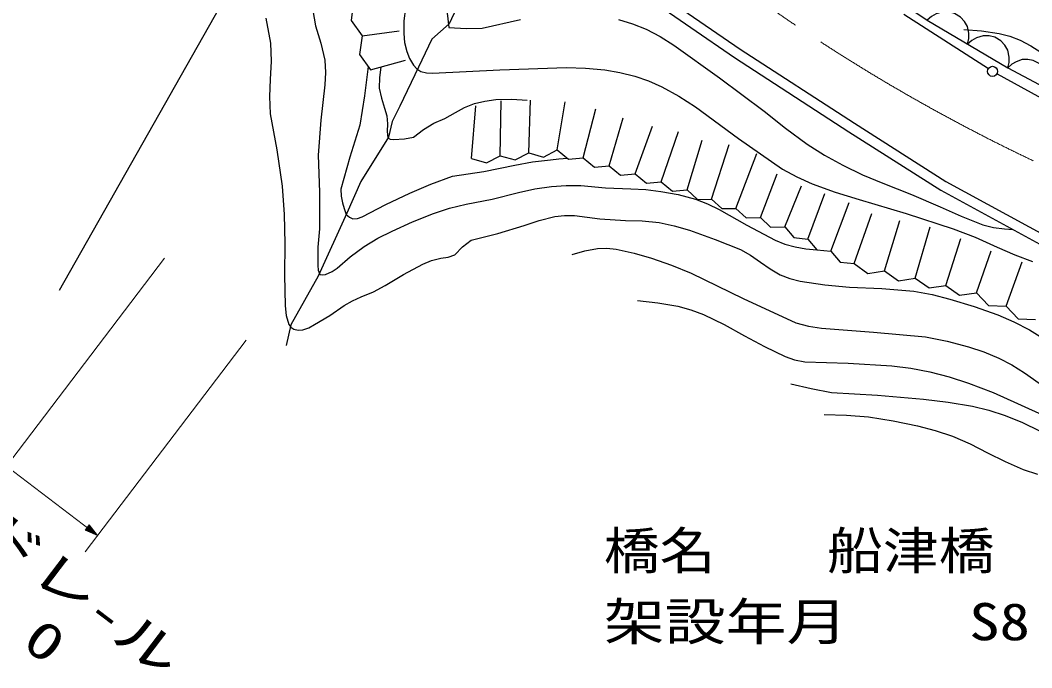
# Model space of a CAD drawing. Units: millimetres, scale not verified. Extents: x 40000 to 680000, y 20000 to 380000.
# Drawn here: x 87770 to 137616, y 246433 to 278362 of the extents above; entities that cross this region are included whole.
import ezdxf
from ezdxf.enums import TextEntityAlignment as Align

# ---------------------------------------------------------------- set-up
doc = ezdxf.new("R2010")
doc.units = ezdxf.units.MM
doc.header["$LTSCALE"] = 1000
doc.linetypes.add('CHAIN', pattern=[18.5, 12, -1.5, 3.5, -1.5])
for name, color, linetype, lineweight in [('M-BGD', 7, 'Continuous', 25), ('M-BGD-HTXT', 7, 'Continuous', 13), ('M-BMK', 2, 'CHAIN', 13)]:
    doc.layers.add(name, color=color, linetype=linetype, lineweight=lineweight)
doc.layers.add('M-STR-HTXT', color=7, linetype='Continuous')
doc.styles.add('ＭＳ ゴシック', font='')
doc.styles.get('ＭＳ ゴシック').set_extended_font_data('MS Gothic')

# ---------------------------------------------------------------- blocks, each defined once
blk = doc.blocks.new('BUHIN7')
at = {"color": 7, "linetype": 'Continuous', "lineweight": 25}
blk.add_lwpolyline([(93, 1151), (-179, 1086), (-414, 966), (-686, 762), (-844, 520), (-952, 256), (-981, -101), (-916, -378), (-799, -642), (-564, -887), (-350, -1037), (-93, -1151)], dxfattribs=at)
blk = doc.blocks.new('BUHIN8')
at = {"color": 7, "linetype": 'Continuous', "lineweight": 25}
blk.add_lwpolyline([(41, 1088), (-213, 1015), (-430, 893), (-677, 690), (-816, 455), (-907, 203), (-920, -134), (-848, -393), (-726, -637), (-495, -858), (-288, -991), (-41, -1088)], dxfattribs=at)

msp = doc.modelspace()

# ---------------------------------------------------------------- linework, layer by layer
at = {"layer": 'M-BGD'}
for p, q in [((113268, 283215), (122962, 276517)), ((113562, 283620), (123240, 276933)), ((128143, 281282), (132468, 278362)), ((98600, 280777), (89686, 265033)), ((104197, 279280), (104069, 278354)), ((109272, 278957), (108909, 278176)), ((131313, 278662), (135476, 275977)), ((104069, 278354), (104615, 277596)), ((108909, 278176), (108044, 277422)), ((132468, 278362), (136442, 276011)), ((104615, 277596), (106438, 277844)), ((104615, 277596), (104487, 276671)), ((108044, 277422), (107402, 276055)), ((104487, 276671), (105033, 275912)), ((123240, 276933), (128873, 273280)), ((105033, 275912), (106755, 276385)), ((122962, 276517), (128604, 272858)), ((107402, 276055), (106481, 274129)), ((135905, 275721), (140256, 273330)), ((136442, 276011), (140280, 273956)), ((111420, 271682), (111473, 274387)), ((112826, 271824), (112919, 274416)), ((114232, 271966), (114624, 274344)), ((106481, 274129), (106091, 273375)), ((110015, 271539), (110213, 274144)), ((115513, 271571), (116127, 274001)), ((106091, 273375), (105923, 272594)), ((116794, 271176), (117488, 273542)), ((128873, 273280), (133381, 270411)), ((118075, 270781), (118920, 273141)), ((119356, 270386), (120209, 272869)), ((128604, 272858), (133127, 269980)), ((105923, 272594), (104556, 270417)), ((120637, 269991), (121379, 272450)), ((121838, 269538), (122702, 272232)), ((110746, 271329), (111420, 271682)), ((111420, 271682), (112152, 271472)), ((112152, 271472), (112826, 271824)), ((112826, 271824), (113557, 271614)), ((113557, 271614), (114232, 271966)), ((114232, 271966), (114793, 271513)), ((123039, 269084), (124065, 271796)), ((110015, 271539), (110746, 271329)), ((114793, 271513), (115513, 271571)), ((115513, 271571), (116074, 271118)), ((116074, 271118), (116794, 271176)), ((116794, 271176), (117355, 270723)), ((117355, 270723), (118075, 270781)), ((118075, 270781), (118636, 270328)), ((124240, 268630), (125073, 270787)), ((104556, 270417), (103866, 268846)), ((118636, 270328), (119356, 270386)), ((119356, 270386), (119917, 269933)), ((125440, 268177), (126273, 270201)), ((133381, 270411), (138421, 267665)), ((119917, 269933), (120637, 269991)), ((120637, 269991), (121146, 269524)), ((126579, 267572), (127418, 269819)), ((133127, 269980), (138198, 267218)), ((121146, 269524), (121838, 269538)), ((121838, 269538), (122347, 269071)), ((127718, 266967), (128618, 269369)), ((103866, 268846), (102444, 265748)), ((122347, 269071), (123039, 269084)), ((123039, 269084), (123548, 268617)), ((128857, 266362), (129738, 268838)), ((123548, 268617), (124240, 268630)), ((124240, 268630), (124749, 268163)), ((124749, 268163), (125440, 268177)), ((125440, 268177), (125889, 267646)), ((130364, 266002), (131120, 268493)), ((131872, 265641), (132617, 268176)), ((125889, 267646), (126579, 267572)), ((126579, 267572), (127028, 267041)), ((133380, 265281), (134113, 267601)), ((127028, 267041), (127718, 266967)), ((127718, 266967), (128166, 266437)), ((134888, 264921), (135610, 266997)), ((128166, 266437), (128857, 266362)), ((128857, 266362), (129538, 265880)), ((136347, 264262), (137135, 266450)), ((102444, 265748), (101099, 263335)), ((129538, 265880), (130364, 266002)), ((130364, 266002), (131046, 265520)), ((131046, 265520), (131872, 265641)), ((131872, 265641), (132554, 265160)), ((132554, 265160), (133380, 265281)), ((133380, 265281), (134062, 264799)), ((134062, 264799), (134888, 264921)), ((134888, 264921), (135486, 264300)), ((135486, 264300), (136347, 264262)), ((136347, 264262), (136945, 263641)), ((101099, 263335), (100870, 262320)), ((136945, 263641), (137806, 263604))]:
    msp.add_line(p, q, dxfattribs=at)
for points in [[(102025, 279797), (102324, 278079), (102578, 277238), (102772, 276390), (102809, 275786), (102787, 275175), (102589, 273432), (102454, 271709), (102513, 269889), (102510, 268072), (102440, 267169), (102430, 266269), (102456, 266033), (102536, 265832), (102655, 265801), (102820, 265832), (103139, 265972), (103390, 266144), (104032, 266696), (104713, 267202), (105386, 267609), (106092, 267965), (107099, 268426), (108128, 268832), (108924, 269092), (109736, 269293), (111030, 269547), (112322, 269862), (113121, 270044), (113941, 270168), (114669, 270218), (115398, 270208), (116618, 270096), (117852, 270043), (118598, 270013), (119341, 269923), (120196, 269761), (121046, 269537), (121642, 269314), (122214, 269036), (123571, 268254), (124967, 267520), (125449, 267324), (125956, 267183), (126488, 267097), (127028, 267041)], [(106751, 278952), (106680, 278329), (106670, 277704), (106711, 277257), (106813, 276813), (106948, 276475), (107144, 276149), (107314, 275968), (107515, 275841), (107786, 275771), (108081, 275758), (111397, 275921), (114691, 276023), (115631, 275997), (116578, 275910), (117317, 275785), (118052, 275600), (118721, 275366), (119378, 275071), (120223, 274610), (121043, 274094), (123164, 272536), (125335, 271016), (126045, 270632), (126790, 270298), (127935, 269881), (129103, 269521), (131430, 268830), (133736, 268082), (134834, 267658), (135918, 267174), (136774, 266790), (137654, 266463)], [(108806, 278714), (108896, 277996), (109744, 277948), (110530, 277963), (112419, 278392)], [(99873, 278456), (100105, 277226), (100127, 276336), (100090, 275432), (100057, 274593), (100085, 273751), (100412, 271974), (100679, 270183), (100774, 268776), (100809, 267358), (100785, 265806), (100822, 264272), (100881, 263807), (100999, 263360), (101100, 263224), (101246, 263133), (101464, 263082), (101689, 263093), (101988, 263199), (102275, 263365), (103027, 263805), (103738, 264288), (104135, 264530), (104571, 264723), (105180, 264974), (105760, 265278), (106663, 265829), (107606, 266331), (108034, 266509), (108488, 266631), (108851, 266687), (109179, 266801), (109561, 267190), (109983, 267525), (111303, 267853), (112594, 268235), (113341, 268483), (114117, 268678), (114590, 268734), (115075, 268731), (116329, 268575), (117590, 268480), (118419, 268466), (119249, 268393), (119997, 268230), (120745, 268006), (122017, 267556), (123258, 267054), (123763, 266776), (124248, 266438), (124720, 266097), (125217, 265811), (125698, 265629), (126204, 265502), (127424, 265322), (128636, 265205), (130223, 265136), (131812, 265007), (132703, 264834), (133586, 264601), (134773, 264244), (135940, 263829), (136732, 263489), (137503, 263093), (138287, 262602)], [(117249, 278400), (117947, 278187), (118620, 277920), (119307, 277556), (119974, 277135), (122225, 275527), (124430, 273878), (125472, 273038), (126550, 272246), (127404, 271706), (128298, 271212), (129272, 270743), (130280, 270327), (131696, 269777), (133096, 269169), (134133, 268693), (135203, 268268), (135734, 268140), (136279, 268072), (136479, 268055), (136689, 268039)], [(134263, 277903), (135136, 277835), (136003, 277707), (136529, 277569), (137048, 277371), (137564, 277106), (138054, 276786)], [(104918, 276073), (104739, 274629), (104499, 273185), (104007, 271613), (103575, 270032), (103581, 269692), (103648, 269353), (103734, 269073), (103837, 268783)], [(105541, 276052), (105473, 275531), (105465, 275015), (105564, 274521), (105725, 274026), (105830, 273649), (105875, 273259), (105846, 272882), (105880, 272569), (105993, 272498), (106159, 272474), (106703, 272514), (107150, 272603), (107634, 272971), (108150, 273287), (108690, 273518), (109214, 273809), (109669, 274054), (110158, 274249), (110672, 274376), (111212, 274447), (111990, 274467), (112758, 274427)], [(103837, 268783), (103990, 268648), (104161, 268573), (104387, 268588), (104621, 268666), (105785, 269280), (106973, 269838), (108009, 270283), (109072, 270674), (110609, 270911), (112138, 271209), (113008, 271377), (113899, 271486), (114317, 271524), (114735, 271559)], [(114975, 266804), (115593, 266984), (116216, 267101), (116678, 267115), (117143, 267068), (118018, 266876), (118875, 266626), (119859, 266283), (120826, 265882), (123395, 264639), (125993, 263448), (126608, 263281), (127247, 263171), (129818, 262987), (132377, 262743), (133444, 262531), (134505, 262260), (135259, 262010), (135990, 261706), (136637, 261366), (137252, 260976), (138255, 260262)], [(118195, 264549), (119191, 264434), (120181, 264259), (120811, 264084), (121434, 263848), (122462, 263352), (123463, 262802), (124445, 262267), (125459, 261783), (125930, 261625), (126425, 261523), (128574, 261453), (130715, 261324), (131656, 261207), (132598, 261029), (133553, 260782), (134502, 260474), (135712, 260003), (136909, 259471), (138325, 258827)], [(125747, 260439), (126740, 260196), (127751, 260011), (130019, 259872), (132288, 259672), (133491, 259530), (134693, 259327), (135505, 259128), (136304, 258870), (137158, 258526), (137998, 258123)], [(127384, 258925), (128484, 258895), (129578, 258805), (130782, 258614), (131989, 258361), (132861, 258136), (133713, 257854), (134587, 257472), (135438, 257035), (136302, 256599), (137193, 256215), (137904, 255985)]]:
    msp.add_lwpolyline(points, dxfattribs=at)
msp.add_circle((135686, 275841), 249, dxfattribs=at)
at = {"layer": 'M-BGD-HTXT'}
for p, q in [((94882, 266622), (86483, 255573)), ((90977, 252158), (98907, 262590)), ((87089, 256369), (91582, 252954))]:
    msp.add_line(p, q, dxfattribs=at)
for points in [[(91582, 252954), (91163, 253477), (90966, 253218)], [(91476, 253035), (91028, 253232), (91166, 253413)], [(91424, 253074), (91062, 253237), (91171, 253379)], [(91371, 253114), (91097, 253241), (91175, 253345)], [(91320, 253153), (91131, 253246), (91180, 253311)]]:
    msp.add_lwpolyline(points, close=True, dxfattribs=at)
for points in [[(91529, 252994), (90994, 253227), (91161, 253447), (91528, 252995)], [(91175, 253264), (91267, 253194), (91165, 253251), (91184, 253277), (91267, 253194)]]:
    msp.add_lwpolyline(points, dxfattribs=at)
at = {"layer": 'M-BMK'}
msp.add_arc((176302, 352727), 90000, 225.17336, 259.14914, dxfattribs=at)

# ---------------------------------------------------------------- block references
at = {"layer": 'M-BGD', "rotation": 243.98484}
for name, p in [('BUHIN7', (133461, 277774)), ('BUHIN7', (135448, 276599)), ('BUHIN8', (137401, 275497))]:
    msp.add_blockref(name, p, dxfattribs=at)

# ---------------------------------------------------------------- texts
at = {"layer": 'M-BGD-HTXT', "style": 'ＭＳ ゴシック', "width": 1.35}
for s, p in [('ガ-ドレ-ル', (81095, 255601)), ('L=7.0', (82065, 251165))]:
    msp.add_text(s, height=1833, rotation=322.8, dxfattribs=at).set_placement(p, align=Align.BOTTOM_LEFT)
at = {"layer": 'M-STR-HTXT', "style": 'ＭＳ ゴシック'}
for s, width, p in [('橋名\u3000\u3000船津橋', 1.1, (116530, 250741)), ('架設年月\u3000\u3000S8', 1.2, (116530, 247241))]:
    msp.add_text(s, height=1833, dxfattribs=dict(at, width=width)).set_placement(p, align=Align.BOTTOM_LEFT)

doc.saveas('drawing.dxf')
